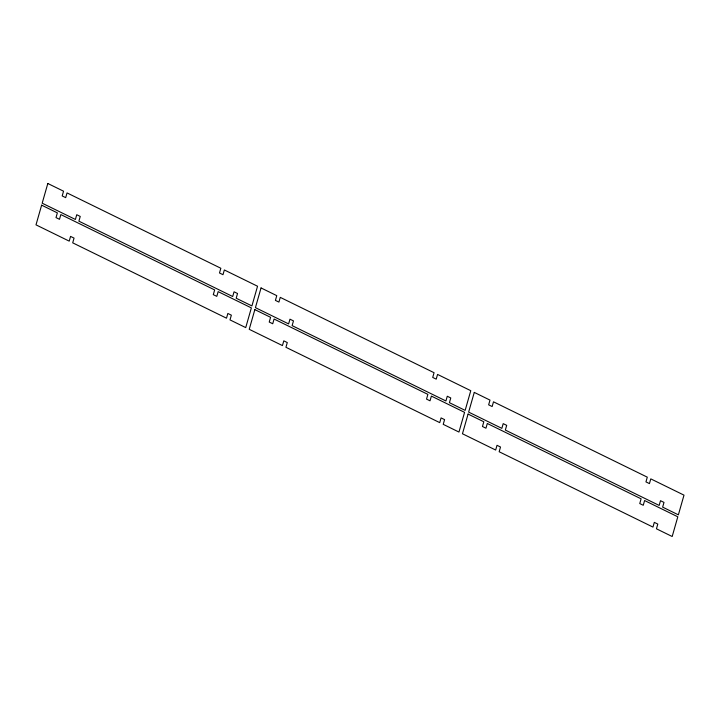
<?xml version="1.0" encoding="UTF-8"?>
<svg xmlns="http://www.w3.org/2000/svg" width="720" height="720" viewBox="0 0 720 720"><rect width="100%" height="100%" fill="white"/><g stroke="black" fill="none" stroke-linecap="round" stroke-linejoin="round"><path stroke-width="1.08" d="M41.625 205.164L36 224.856L69.21 241.128L70.56 236.394L74.052 238.113L72.702 242.838L226.503 318.186L227.853 313.452L231.354 315.171L230.004 319.896L245.727 327.6L251.361 307.899L218.151 291.636L216.801 296.361L213.3 294.651L214.659 289.926L60.849 214.578L59.499 219.303L56.007 217.593L57.357 212.868L41.625 205.164M47.817 183.492L42.192 203.193L75.393 219.456L76.743 214.731L80.244 216.441L78.894 221.166L232.695 296.514L234.045 291.789L237.537 293.499L236.187 298.224L251.919 305.928L257.544 286.236L224.343 269.964L222.993 274.698L219.492 272.979L220.842 268.254L67.041 192.915L65.691 197.64L62.199 195.93L63.549 191.196L47.817 183.492M254.853 309.618L249.228 329.31L282.438 345.582L283.788 340.848L287.28 342.567L285.93 347.292L439.731 422.631L441.081 417.906L444.582 419.616L443.232 424.35L458.955 432.054L464.58 412.353L431.379 396.09L430.029 400.815L426.528 399.105L427.878 394.38L274.077 319.032L272.727 323.757L269.235 322.047L270.585 317.322L254.853 309.618M261.045 287.946L255.42 307.647L288.621 323.91L289.971 319.185L293.472 320.895L292.122 325.62L445.923 400.968L447.273 396.243L450.765 397.953L449.415 402.678L465.147 410.382L470.772 390.69L437.562 374.418L436.212 379.152L432.72 377.433L434.07 372.708L280.269 297.369L278.919 302.094L275.418 300.384L276.768 295.65L261.045 287.946M468.081 414.072L462.456 433.764L495.657 450.036L497.007 445.302L500.508 447.021L499.158 451.746L652.959 527.085L654.309 522.36L657.801 524.07L656.451 528.804L672.183 536.508L677.808 516.807L644.607 500.544L643.257 505.269L639.756 503.559L641.106 498.834L487.305 423.486L485.955 428.211L482.463 426.501L483.813 421.776L468.081 414.072M474.273 392.4L468.639 412.101L501.849 428.364L503.199 423.639L506.7 425.349L505.341 430.074L659.151 505.422L660.501 500.697L663.993 502.407L662.643 507.132L678.375 514.836L684 495.144L650.79 478.872L649.44 483.606L645.948 481.887L647.298 477.162L493.497 401.814L492.147 406.548L488.646 404.829L489.996 400.104L474.273 392.4"/></g></svg>
